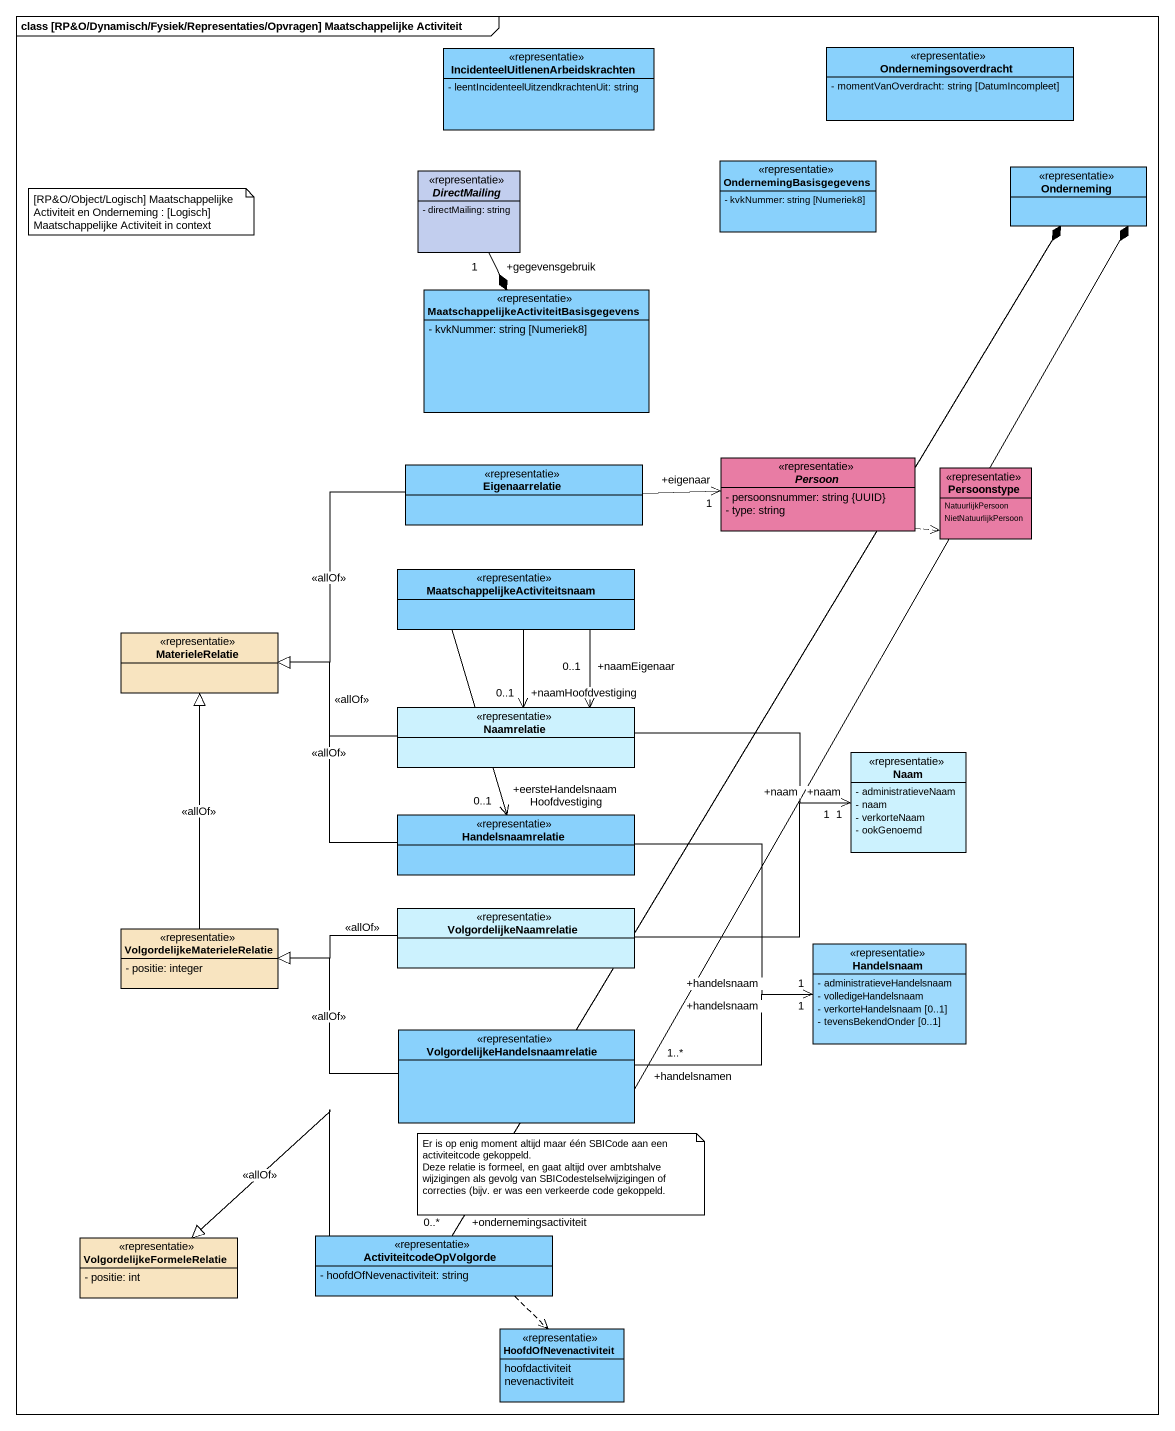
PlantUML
@startuml
mainframe class [RP&O/Dynamisch/Fysiek/Representaties/Opvragen] Maatschappelijke Activiteit
hide circle
hide empty members
skinparam classAttributeIconSize 0
class "IncidenteelUitlenenArbeidskrachten" as IncidenteelUitlenenArbeidskr <<representatie>> #89D1FC {
  - leentIncidenteelUitzendkrachtenUit: string
}
class Ondernemingsoverdracht <<representatie>> #89D1FC {
  - momentVanOverdracht: string [DatumIncompleet]
}
abstract class DirectMailing <<representatie>> #C2CEEE {
  - directMailing: string
}
class OndernemingBasisgegevens <<representatie>> #89D1FC {
  - kvkNummer: string [Numeriek8]
}
class Onderneming <<representatie>> #89D1FC
class "MaatschappelijkeActiviteitBasisgegevens" as MaatschappelijkeActiviteitBa <<representatie>> #89D1FC {
  - kvkNummer: string [Numeriek8]
}
class Eigenaarrelatie <<representatie>> #89D1FC
abstract class Persoon <<representatie>> #E87CA4 {
  - persoonsnummer: string {UUID}
  - type: string
}
enum Persoonstype <<representatie>> #E87CA4 {
  NatuurlijkPersoon
  NietNatuurlijkPersoon
}
class "MaatschappelijkeActiviteitsnaam" as MaatschappelijkeActiviteitsn <<representatie>> #89D1FC
class MaterieleRelatie <<representatie>> #F8E4C0
class Naamrelatie <<representatie>> #CCF2FE
class Naam <<representatie>> #CCF2FE {
  - administratieveNaam
  - naam
  - verkorteNaam
  - ookGenoemd
}
class Handelsnaamrelatie <<representatie>> #89D1FC
class VolgordelijkeNaamrelatie <<representatie>> #CCF2FE
class "VolgordelijkeMaterieleRelatie" as VolgordelijkeMaterieleRelati <<representatie>> #F8E4C0 {
  - positie: integer
}
class Handelsnaam <<representatie>> #9EDAFD {
  - administratieveHandelsnaam
  - volledigeHandelsnaam
  - verkorteHandelsnaam [0..1]
  - tevensBekendOnder [0..1]
}
class "VolgordelijkeHandelsnaamrelatie" as VolgordelijkeHandelsnaamrela <<representatie>> #89D1FC
class VolgordelijkeFormeleRelatie <<representatie>> #F8E4C0 {
  - positie: int
}
class ActiviteitcodeOpVolgorde <<representatie>> #89D1FC {
  - hoofdOfNevenactiviteit: string
}
enum HoofdOfNevenactiviteit <<representatie>> #89D1FC {
  hoofdactiviteit
  nevenactiviteit
}
DirectMailing "+gegevensgebruik\n1" --* MaatschappelijkeActiviteitBa
Eigenaarrelatie -right-> "+eigenaar\n1" Persoon
Eigenaarrelatie -left-|> MaterieleRelatie : <<allOf>>
Persoon .right.> Persoonstype
MaatschappelijkeActiviteitsn --> "+naamHoofdvestiging\n0..1" Naamrelatie
MaatschappelijkeActiviteitsn --> "+naamEigenaar\n0..1" Naamrelatie
MaatschappelijkeActiviteitsn --> "+eersteHandelsnaamHoofdvestiging\n0..1" Handelsnaamrelatie
Naamrelatie -left-|> MaterieleRelatie : <<allOf>>
Naamrelatie -right-> "+naam\n1" Naam
Handelsnaamrelatie -left-|> MaterieleRelatie : <<allOf>>
Handelsnaamrelatie -right-> "+handelsnaam\n1" Handelsnaam
VolgordelijkeNaamrelatie -right-> "+naam\n1" Naam
VolgordelijkeNaamrelatie -left-|> VolgordelijkeMaterieleRelati : <<allOf>>
VolgordelijkeMaterieleRelati -up-|> MaterieleRelatie : <<allOf>>
VolgordelijkeHandelsnaamrela "+handelsnamen\n1..*" -up-* Onderneming
VolgordelijkeHandelsnaamrela -left-|> VolgordelijkeMaterieleRelati : <<allOf>>
VolgordelijkeHandelsnaamrela -right-> "+handelsnaam\n1" Handelsnaam
ActiviteitcodeOpVolgorde "+ondernemingsactiviteit\n0..*" -up-* Onderneming
ActiviteitcodeOpVolgorde -left-|> VolgordelijkeFormeleRelatie : <<allOf>>
ActiviteitcodeOpVolgorde ..> HoofdOfNevenactiviteit
note as N1
  [RP&O/Object/Logisch] Maatschappelijke Activiteit en Onderneming : [Logisch] Maatschappelijke Activiteit in context
end note
note as N2
  Er is op enig moment altijd maar één SBICode aan een activiteitcode gekoppeld.
  Deze relatie is formeel, en gaat altijd over ambtshalve wijzigingen als gevolg van SBICodestelselwijzigingen of correcties (bijv. er was een verkeerde code gekoppeld.
end note
@enduml
